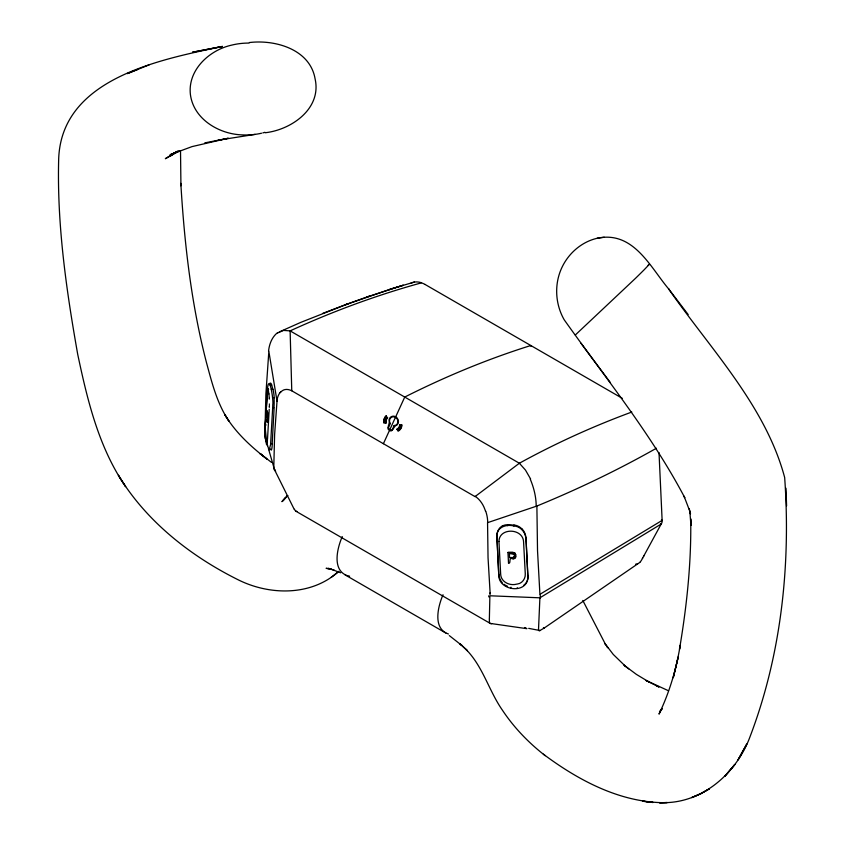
<?xml version="1.0" encoding="UTF-8"?>
<svg xmlns="http://www.w3.org/2000/svg" width="845" height="845" viewBox="0 0 845 845"><rect width="100%" height="100%" fill="white"/><g stroke="black" fill="none" stroke-linecap="round" stroke-linejoin="round"><path stroke-width="1.27" d="M180.524 151.435L180.936 185.815L180.819 183.365C184.421 243.592 191.266 303.968 206.444 362.473C211.905 382.627 217.038 403.519 228.889 421.053L224.939 414.842C235.48 432.482 250.828 446.54 266.914 459.025L260.059 453.564L261.644 454.832M273.791 467.253L274.614 434.562L277.012 401.28M513.242 558.788C507.644 556.834 511.69 563.266 508.532 563.372L507.951 552.419L511.785 552.398A8.165 6.823 9.7 0 1 513.348 552.472M514.172 557.056A2.651 2.208 9.7 0 1 512.207 557.499L509.577 557.594M267.231 422.257C266.693 419.215 267.326 421.75 267.495 420.556M267.411 421.285L267.326 420.483M267.728 416.585L267.738 413.934M656.428 448.23C617.885 470.052 577.843 489.234 536.881 506.039L537.526 550.708L539.913 594.341L662.131 520.393L659.015 452.614M267.728 416.754L267.717 417.409M269.365 403.963L269.365 404.501M267.791 416.849L267.77 417.895M267.02 413.564L267.284 411.737M267.939 417.61L267.347 411.061M269.344 405.6L269.333 406.139M267.104 413.828L267.031 415.508M489.371 618.984L489.889 595.778L539.902 597.816L661.181 524.048A8.482 6.855 26.2 0 0 662.184 520.393L661.466 519.844M489.371 619.079L489.413 622.131M269.333 406.413L269.301 407.374M267.622 417.895L267.474 419.373M268.076 419.352L268.034 420.113M267.295 413.849L267.379 411.621M267.749 419.342L267.802 419.395A9.96 0.982 88.8 0 1 267.728 419.68L267.58 421.127M539.902 597.816L538.497 629.895M267.178 421.454L267.347 422.246M267.812 419.426A5.556 0.549 88.8 0 1 267.77 420.282L267.759 420.409A6.242 0.623 88.8 0 0 267.749 420.694L267.728 421.127M268.002 420.715L267.971 421.243M267.02 415.677L266.999 416.046A15.252 1.51 88.8 0 1 266.946 416.891L266.935 417.039M267.759 420.25A15.801 1.563 88.8 0 1 267.77 419.954L267.685 418.021M267.833 418.666L267.854 418.275A6.961 0.687 88.8 0 1 267.907 417.514M269.217 409.255L267.506 439.358M266.83 414.198L266.872 413.374M266.904 416.374L266.999 414.62A18.21 1.806 88.8 0 1 267.031 414.166L267.041 413.902M267.495 420.324L267.559 419.109M266.819 414.335L266.798 414.684A8.207 0.813 88.8 0 0 266.777 415.075L266.862 416.405M266.597 443.012L265.267 428.394A18.041 3.042 85.6 0 1 265.362 424.972L267.379 389.387C269.249 371.346 273.801 401.058 272.755 404.607A18.041 3.042 85.6 0 1 272.66 408.029L270.58 444.618L269.164 449.889L266.777 443.709M267.453 440.203L266.798 444.523M267.685 421.602L267.622 421.908M266.967 412.529L267.284 411.05M267.242 412.782L267.379 411.8L267.675 414.082M266.978 420.145L267.083 420.873M489.994 594.457L490.1 593.708M388.351 427.94L389.682 429.841L391.879 430.052M266.893 412.54L266.777 413.849A7.51 0.739 88.8 0 1 266.756 414.166L266.862 417.124M527.882 576.533L525.981 537.969L527.882 576.533A18.041 14.851 18.6 0 1 527.629 579.871C524.111 594.246 498.645 589.863 498.782 575.329L496.902 536.649A16.763 14.006 20.4 0 1 499.722 527.998A12.717 10.636 21 0 1 502.236 526.076M498.782 575.329L496.902 536.649M507.507 525.696L507.665 524.798L513.982 525.104L513.823 525.96C507.264 524.217 498.296 526.414 497.029 534.082A18.041 14.851 18.6 0 0 496.765 537.42M510.824 587.993L510.961 587.19M517.14 588.257L517.235 587.719M678.186 657.146L673.254 677.732L678.218 657.019M515.788 556.654L515.281 557.816M267.358 411.779L267.685 414.43M515.651 557.151L515.788 554.838M342.257 536.575C337.345 547.877 331.515 570.333 347.644 575.804M443.023 594.753C438.122 606.055 432.291 628.511 448.42 633.982M388.383 427.834L390.295 423.662M383.398 443.709L389.46 430.443C385.595 428.573 390.591 423.799 389.07 419.775C389.45 416.902 392.946 415.212 395.449 416.669C398.375 418.053 399.527 422.384 397.213 424.824C393.105 425.986 392.957 432.925 389.513 430.475M389.725 429.873L395.439 417.377C391.615 414.895 387.654 419.912 390.284 423.313M395.703 416.807L404.744 397.055C445.315 376.606 487.459 359.104 530.818 345.51L531.019 346.524M393.897 425.732L392.291 430.063M662.005 708.448L659.005 714.099C669.451 692.393 676.359 669.05 680.204 645.284L679.486 649.245C686.774 606.192 691.453 562.506 690.703 518.788L690.935 525.347L689.847 511.32L684.049 496.205L684.756 497.673C651.273 434.108 605.611 378.137 564.206 319.79C554.996 303.756 554.077 283.35 562.295 266.714C570.111 250.669 586.177 238.374 604.26 237.255C635.778 235.375 651.506 268.678 668.712 289.001M642.443 558.461L661.181 524.048L660.441 523.562M642.665 558.049L641.841 559.559A6.485 2.377 -46.2 0 1 639.845 562.4M643.531 556.454L643.827 555.915M267.717 388.52L265.224 424.887L265.52 438.713A8.799 0.877 88.8 0 0 265.552 439.062L266.524 444.565M515.45 557.499L515.186 557.932A2.535 2.112 9.7 0 1 514.235 558.598M661.582 709.198L659.48 711.965L662.205 708.797M575.318 334.99L635.472 278.354A85.134 1.099 -43.5 0 0 644.365 269.566L649.509 264.179L648.115 265.203M280.117 392.661L280.994 391.679M285.378 497.747L282.864 500.768L287.638 495.582M174.44 152.512L170.51 155.881L176.447 151.815M338.824 571.347C311.245 596.348 269.259 595.588 237.477 579.448C189.998 555.672 146.143 521.122 118.374 475.249L125.63 486.646C98.685 447.48 87.436 400.255 77.729 354.414C66.29 289.835 56.837 224.189 58.696 158.438C61.938 77.993 160.719 59.541 222.415 46.454L192.607 52.2L222.415 46.454M331.134 577.367L338.644 571.505M277.656 332.962L283.55 330.416L290.12 330.881L519.369 463.24L525.484 470.095L530.607 478.999M528.716 628.363L539.923 630.528L544.159 628.078L639.19 562.865A2.144 0.782 -46.2 0 0 639.771 562.369M177.64 151.044L165.335 158.702L180.038 150.611L170.046 154.741L192.026 146.607L228.319 138.231L204.786 142.889M502.247 526.076L503.715 525.4A9.739 8.144 21 0 1 507.665 524.787M279.251 331.948L300.852 322.346L348.077 303.746L322.653 313.432M149.185 64.822L127.415 73.6L137.439 69.565M370.089 295.887L344.602 305.024L392.196 288.578L414.43 282.061M631.796 412.033C593.127 426.281 555.471 443.371 519.369 463.24L475.027 496.606L291.768 390.802A18.199 11.323 62.6 0 0 281.079 391.795M536.881 506.039L487.554 522.675L488.04 557.711L490.111 592.915M366.688 297.081L403.297 285.209L388.911 289.666M514.066 558.608L513.01 558.883M262.848 132.908L264.918 132.306M265.172 132.749C291.44 129.845 321.839 108.582 315.09 78.86C310.083 49.348 275.301 39.409 249.37 42.546M218.063 140.196L255.127 134.376M635.683 564.175L637.574 563.837M604.26 237.255L597.193 238.237M507.951 552.482L511.785 552.45A8.165 6.823 9.7 0 1 513.348 552.535L514.816 553.2M513.855 556.792A2.419 2.017 9.7 0 0 513.274 553.718A5.387 4.51 9.7 0 0 511.975 553.707L509.366 553.76L509.577 557.647M270.094 385.236L271.71 385.236L272.935 389.281A9.855 1.954 86.5 0 1 273.727 393.126L273.812 393.664A12.538 2.472 86.5 0 1 274.192 397.794M271.245 389.291L272.935 389.281M267.379 389.387L268.615 389.376M272.66 408.029L274.118 408.029L272.196 443.614L270.643 443.614M265.362 424.961L266.154 424.961M394.14 425.542C398.639 425.69 399.125 419.036 395.439 417.377M513.823 525.96C520.34 526.234 525.601 532.265 525.865 538.624M490.396 623.441L526.953 628.691M329.476 568.791L326.107 568.305L331.187 569.224L340.683 572.804M349.608 576.184L348.024 575.899M524.513 627.55L525.917 627.814M331.187 569.224L328.346 568.326L334.377 570.248M514.045 552.736L514.689 553.095M668.511 690.766L645.981 680.436L659.037 687.027L656.216 685.601M425.077 284.469L622.258 398.301M648.654 681.799L636.338 674.342L624.001 665.142L628.701 668.902M490.068 623.314L295.655 511.077A3.623 2.472 -62.2 0 0 295.993 511.236A6.063 4.225 -68.5 0 0 296.996 511.426M345.077 574.875L445.854 633.053M543.409 627.56L544.159 628.078M543.356 754.162C577.811 779.924 618.815 801.905 662.734 802.676C702.86 803.236 736.861 772.721 750.149 736.396C781.329 654.452 790.825 564.64 784.667 477.531C765.581 405.706 709.927 348.436 668.575 288.832L688.157 314.541M449.297 635.588L461.888 645.485L460.05 643.837L467.369 650.682L460.05 643.837M271.509 462.405L260.059 453.564M545.226 755.683C528.695 742.861 513.982 727.619 502.395 710.159C488.811 690.661 482.875 666.261 465.796 649.203M514.753 553.084L515.788 554.901M625.744 666.547L613.238 654.41L604.999 643.605L607.819 647.777L607.217 646.89M514.996 553.306L515.408 553.866M581.022 343.302L610.301 382.521M267.971 388.51L268.921 393.907M605.442 644.27L582.807 600.468M294.282 509.472L274.541 469.767M266.471 440.963L265.826 439.58L266.693 442.6M396.823 429.461L396.759 429.133A4.51 3.633 -75.9 0 0 399.696 424.665M274.319 469.936L274.202 469.619M485.569 511.278L484.882 509.398A18.189 11.365 64.5 0 0 475.07 496.279M267.273 444.618L267.569 445.621M268.435 448.642L274.245 468.764M689.847 511.32L690.502 513.94L689.193 508.627M277.023 401.121L268.847 351.298L265.9 393.886L264.823 436.02M268.932 393.939L269.259 398.132M269.27 398.375L269.291 399.115M786.589 505.891L785.987 488.209M267.749 414.346L267.791 416.215M291.768 390.802L290.12 330.881C332.539 311.488 376.469 295.19 421.465 282.843A28.339 16.361 60 0 1 425.077 284.459M401.491 424.919A5.714 4.605 -75.9 0 1 397.921 430.591A5.662 4.563 -75.9 0 0 401.502 424.961M401.998 424.866A6.337 5.102 -75.9 0 1 398.058 431.172M400.192 424.612A5.133 4.13 -75.9 0 1 396.918 429.64M384.095 422.806A6.021 4.848 -75.9 0 1 386.218 415.909M383.968 423.018A6.359 5.123 -75.9 0 1 386.218 415.751M384.443 422.785A5.693 4.584 -75.9 0 1 386.429 416.258M385.869 422.954A4.827 3.887 -75.9 0 1 387.454 417.409M385.732 423.165A5.154 4.151 -75.9 0 1 387.454 417.25M386.218 422.922A4.489 3.612 -75.9 0 1 387.665 417.757M530.237 479.126A47.362 27.315 65 0 1 536.184 505.659M485.78 511.257A26.554 15.928 64.1 0 1 487.692 522.749M540.177 594.732A10.9 2.715 74.1 0 1 540.061 598.228M488.875 596.94A22.181 7.436 -54.2 0 1 488.695 595.831M490.047 592.852A4.405 1.796 65.8 0 1 490.058 593.644M539.797 630.75A4.341 1.69 -47.4 0 1 538.645 629.779M490.015 623.367A7.531 3.496 -45 0 1 489.308 622.216M491.008 623.525A6.052 2.788 -57.9 0 1 490.258 623.504M491.748 623.631A13.805 5.894 -50.7 0 1 491.336 623.684M268.562 351.129A47.362 30.008 60.1 0 1 277.487 332.708M276.906 401.058A26.554 16.731 61 0 1 280.065 392.587M275.607 471.404A22.192 17.09 -68.5 0 1 274.9 469.566M273.896 468.912A4.383 2.81 45.5 0 1 273.748 468.003M295.687 511.003A7.542 4.943 -80.4 0 1 294.451 509.271M265.573 439.358A10.753 7.89 28.2 0 1 264.781 436.009M410.628 283.392A31.55 18.22 60 0 1 421.444 282.737M267.432 420.145A13.573 1.341 88.8 0 1 267.464 419.479M267.495 418.909A10.932 1.088 88.8 0 0 267.516 418.486L267.527 418.338A5.662 0.56 88.8 0 1 267.601 417.219M269.882 383.588A10.531 2.039 86.3 0 1 271.731 384.95M269.534 384.042A16.15 3.095 85.4 0 1 269.861 383.366M274.065 397.784A16.763 2.926 86.9 0 1 273.981 407.522M272.248 443.815A16.182 2.303 84.8 0 1 271.467 449.793M271.435 449.529A10.457 1.489 83.9 0 1 270.379 448.917M511.975 553.771A5.387 4.51 9.7 0 1 513.232 553.802M524.819 584.37A12.833 10.32 17.6 0 1 523.636 585.353M527.967 575.688A16.847 13.583 18.1 0 1 525.22 584.032M522.263 529.076A16.15 13.319 21.2 0 1 525.875 537.959M513.982 525.009A10.531 8.704 20.9 0 1 522.104 529.171M502.226 582.691A16.182 13.161 15.7 0 1 499.015 574.526M507.518 586.272A10.457 8.439 17 0 1 504.021 584.254M249.043 43.074A85.134 77.328 77.3 0 0 231.551 45.155C209.243 50.087 187.569 70.093 190.4 94.492C193.537 119.113 219.003 134.154 242.177 134.894A85.134 77.328 77.3 0 0 261.559 133.214M498.951 541.487L500.652 573.956C500.779 581.899 509.704 586.177 516.781 584.106A8.799 7.351 9.7 0 0 517.256 584.064C522.178 583.546 525.674 578.582 525.273 573.797L523.573 541.867C523.055 528.062 499.089 527.322 498.951 541.487M746.663 744.234L738.129 759.718L746.663 744.234M734.812 764.524L725.021 776.059L734.812 764.524M287.606 495.592L281.924 501.666L287.617 495.624M709.282 788.892L700.759 793.719L691.802 797.553L700.759 793.719L709.282 788.892M667.159 802.549L659.575 802.75L667.159 802.549M646.552 801.673L642.517 801.187L653.111 802.486L646.552 801.673"/></g></svg>
